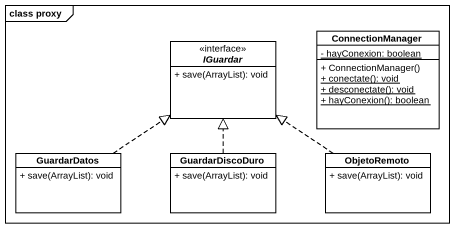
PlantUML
@startuml
mainframe class proxy
hide circle
hide empty members
skinparam classAttributeIconSize 0
interface IGuardar <<interface>> {
  + save(ArrayList): void
}
class ConnectionManager {
  {static} - hayConexion: boolean
  + ConnectionManager()
  {static} + conectate(): void
  {static} + desconectate(): void
  {static} + hayConexion(): boolean
}
class GuardarDatos {
  + save(ArrayList): void
}
class GuardarDiscoDuro {
  + save(ArrayList): void
}
class ObjetoRemoto {
  + save(ArrayList): void
}
GuardarDatos .up.|> IGuardar
GuardarDiscoDuro .up.|> IGuardar
ObjetoRemoto .up.|> IGuardar
@enduml
